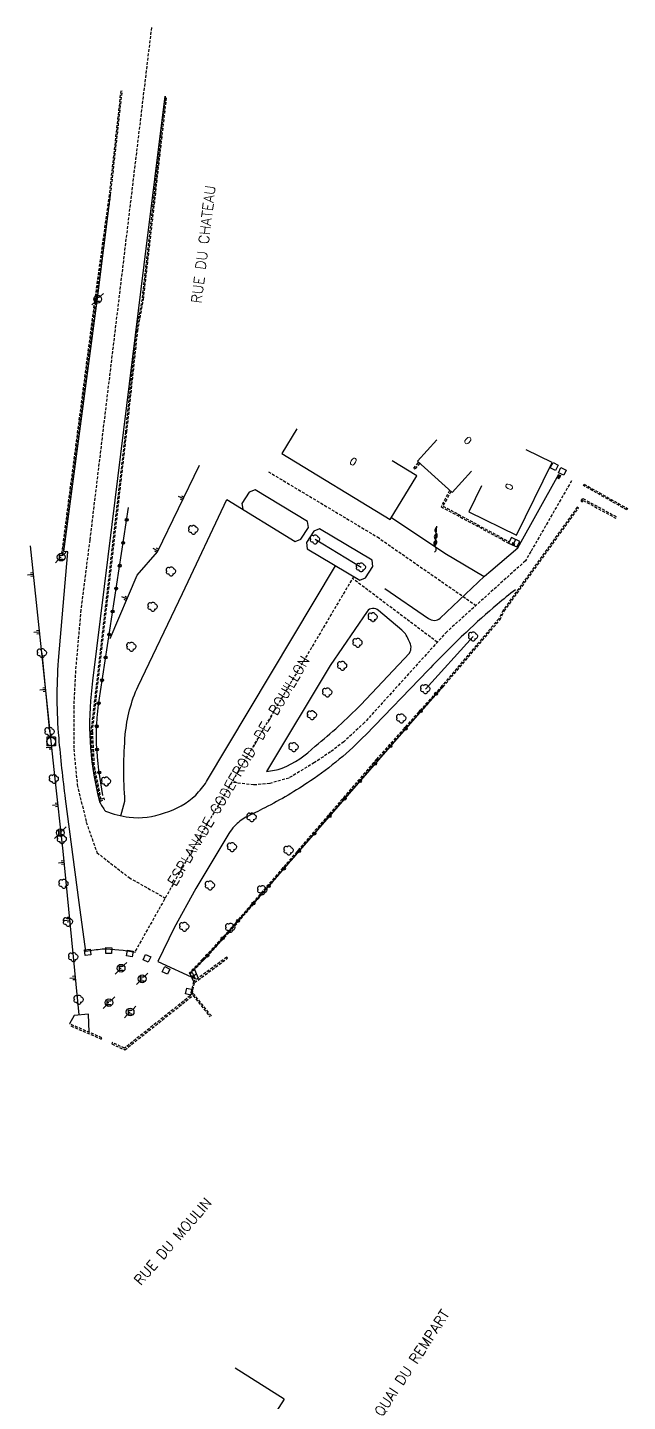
# Model space of a CAD drawing. Header units: millimetres. Extents: x 200040 to 200892, y 53262 to 54000.
# Drawn here: x 200245.6 to 200349.2, y 53761.4 to 53998.5 of the extents above; entities that cross this region are included whole.
import ezdxf
from ezdxf.enums import TextEntityAlignment as Align

# ---------------------------------------------------------------- set-up
doc = ezdxf.new("R2010")
doc.units = ezdxf.units.MM
doc.linetypes.add('DASHED', pattern=[0.75, 0.5, -0.25])
doc.layers.get('0').update_dxf_attribs({"linetype": 'CONTINUOUS'})
for name, color, linetype in [('W0001', 6, 'DASHED'), ('W0008', 7, 'CONTINUOUS'), ('W0100', 7, 'CONTINUOUS'), ('W0112', 1, 'DASHED'), ('W0211', 2, 'CONTINUOUS'), ('W0300', 7, 'CONTINUOUS'), ('W0302', 3, 'CONTINUOUS'), ('W0310', 3, 'CONTINUOUS'), ('W0322', 7, 'CONTINUOUS'), ('W0334', 7, 'CONTINUOUS'), ('W0400', 7, 'CONTINUOUS'), ('W0420', 7, 'CONTINUOUS'), ('W0471', 7, 'CONTINUOUS'), ('W0989', 7, 'CONTINUOUS'), ('W0991', 7, 'CONTINUOUS'), ('W1102', 7, 'CONTINUOUS')]:
    doc.layers.add(name, color=color, linetype=linetype)
doc.styles.get("Standard").update_dxf_attribs({"font": 'romans.shx', "width": 0.85})

# ---------------------------------------------------------------- blocks, each defined once
blk = doc.blocks.new('t310o')
at = {"color": 0, "linetype": 'Continuous'}
for centre, start, end in [((-0.5, 0.38), 216.8699, 323.1304), ((0.5, -0.37), 36.8699, 143.1303)]:
    blk.add_arc(centre, 0.625, start, end, dxfattribs=at)
blk = doc.blocks.new('t211o')
at = {"color": 0, "linetype": 'Continuous'}
for p, q in [((-0.29, 0.5), (-0.29, 0)), ((0, 1), (0, 0)), ((0.29, 0.5), (0.29, 0))]:
    blk.add_line(p, q, dxfattribs=at)
blk = doc.blocks.new('t322o')
at = {"color": 0, "linetype": 'Continuous'}
for radius in [0.25, 0.15]:
    blk.add_circle((0, 0), radius, dxfattribs=at)
blk = doc.blocks.new('T300')
for p, q in [((-0.8, 0.51), (-0.86, 0.34)), ((-0.86, 0.34), (-0.86, 0.17)), ((-0.86, 0.17), (-0.74, 0.06)), ((-0.69, 0.63), (-0.8, 0.51)), ((-0.8, -0.06), (-0.74, 0.06)), ((-0.74, 0.06), (-0.69, 0.11)), ((-0.57, 0.69), (-0.69, 0.63)), ((-0.46, 0.69), (-0.57, 0.69)), ((-0.29, 0.63), (-0.46, 0.69)), ((-0.29, 0.63), (-0.17, 0.74)), ((-0.23, 0.57), (-0.29, 0.63)), ((-0.17, 0.74), (-0.06, 0.8)), ((-0.06, 0.8), (0.06, 0.8)), ((0.06, 0.8), (0.23, 0.74)), ((0.23, 0.74), (0.34, 0.63)), ((0.34, 0.63), (0.4, 0.51)), ((0.46, 0.46), (0.34, 0.46)), ((0.4, 0.51), (0.4, 0.46)), ((0.57, 0.4), (0.46, 0.46)), ((0.57, 0.4), (0.69, 0.29)), ((0.69, 0.29), (0.74, 0.17)), ((0.74, 0.06), (0.69, -0.17)), ((0.74, 0.17), (0.74, 0.06)), ((-0.8, -0.17), (-0.8, -0.06)), ((-0.8, -0.23), (-0.8, -0.17)), ((-0.74, -0.34), (-0.8, -0.23)), ((-0.69, -0.4), (-0.74, -0.34)), ((-0.51, -0.46), (-0.69, -0.4)), ((-0.4, -0.46), (-0.51, -0.46)), ((-0.4, -0.46), (-0.34, -0.46)), ((-0.34, -0.46), (-0.34, -0.4)), ((-0.34, -0.51), (-0.34, -0.46)), ((-0.29, -0.63), (-0.34, -0.51)), ((-0.17, -0.74), (-0.29, -0.63)), ((-0.06, -0.8), (-0.17, -0.74)), ((0.06, -0.8), (-0.06, -0.8)), ((0.17, -0.74), (0.06, -0.8)), ((0.23, -0.69), (0.17, -0.74)), ((0.29, -0.46), (0.23, -0.46)), ((0.29, -0.63), (0.23, -0.69)), ((0.46, -0.4), (0.29, -0.46)), ((0.34, -0.51), (0.29, -0.63)), ((0.34, -0.51), (0.34, -0.46)), ((0.57, -0.34), (0.46, -0.4)), ((0.63, -0.29), (0.57, -0.34)), ((0.69, -0.17), (0.63, -0.29))]:
    blk.add_line(p, q)
blk = doc.blocks.new('T471')
for p, q in [((-0.333334, 0.333334), (-0.333334, -0.333334)), ((-0.333334, 0.333334), (0.333334, 0.333334)), ((-0.333334, 0), (0, 0)), ((0.500001, 0.500001), (1.000002, 1.000002)), ((-0.500001, -0.500001), (-1.000002, -1.000002)), ((-0.333334, -0.333334), (0.333334, -0.333334))]:
    blk.add_line(p, q)
blk.add_ellipse((0, 0), major_axis=(0.471405, 0.471405), ratio=1, start_param=5.4977871438, end_param=11.780972451)
blk = doc.blocks.new('T420')
for p, q in [((0.75, 0.75), (-0.75, 0.75)), ((-0.75, 0.75), (-0.75, -0.75)), ((0.75, 0.75), (0.75, -0.75)), ((0.75, -0.75), (-0.75, -0.75))]:
    blk.add_line(p, q)
blk.add_ellipse((0, 0), major_axis=(-0.53, 0.53), ratio=1, start_param=3.926991, end_param=10.210176)
blk = doc.blocks.new('t112o')
at = {"color": 0, "linetype": 'Continuous'}
for p, q in [((-0.5, 0.5), (0.5, 0.5)), ((-0.5, -0.5), (-0.5, 0.5)), ((0.5, 0.5), (0.5, -0.5)), ((0.5, -0.5), (-0.5, -0.5))]:
    blk.add_line(p, q, dxfattribs=at)
blk = doc.blocks.new('T400')
for p, q in [((-0.15, 0.3), (0.15, 0.3)), ((-0.15, -0.25), (-0.15, 0.3)), ((-0.15, 0.15), (0.15, 0.15)), ((-0.15, 0), (0.15, 0)), ((0.15, 0.3), (0.15, -0.25)), ((-0.15, -0.15), (0.15, -0.15)), ((-0.15, -0.25), (-0.15, -0.3)), ((-0.15, -0.3), (0.15, -0.3)), ((0.15, -0.3), (0.15, -0.25))]:
    blk.add_line(p, q)

msp = doc.modelspace()

# ---------------------------------------------------------------- linework, layer by layer
at = {"layer": 'W0001'}
for points in [[(200267.04, 53998.46), (200256.39, 53910.03), (200254.85, 53898.01), (200253.93, 53887.54), (200253.62, 53881.38), (200253.62, 53873.99), (200254.24, 53867.83), (200255.78, 53861.36), (200257.63, 53856.12), (200263.17, 53851.81), (200269.41, 53848.29)], [(200287.23, 53921.83), (200306.04, 53910.57), (200323.07, 53898.76)], [(200339.57, 53920.27), (200332.53, 53908.05), (200331.6, 53906.45), (200318.04, 53894.23), (200303.82, 53878.55), (200300.23, 53875.23), (200297.97, 53873.5), (200295.17, 53871.64), (200290.79, 53868.99), (200287.46, 53868.06), (200284.67, 53867.79), (200280.91, 53868.26)], [(200301.94, 53903.74), (200276.3, 53860.48), (200264.13, 53838.92)], [(200316.39, 53892.41), (200301.75, 53903.41)]]:
    msp.add_lwpolyline(points, dxfattribs=at)
at = {"layer": 'W0008', "flags": 128}
for points in [[(200269.33, 53986.62), (200265.72, 53957.49), (200260.19, 53912.73), (200256.88, 53885.74, 0.016627), (200256.61, 53883.48, 0.088265), (200258.07, 53864.91, 0.042315), (200259.1, 53863.27, 0.05), (200263.18, 53862.21, 0.1095), (200269.32, 53862.98, 0.1169), (200274.68, 53866.04, 0.0397), (200276.56, 53868.38), (200298.82, 53905.6)], [(200264.28, 53838.89, 0.0547), (200258.56, 53839.44, 0.0275), (200255.7, 53839.07), (200254.54, 53847.53), (200252.23, 53865.38, -0.0129), (200251.08, 53875.94, -0.0407), (200251.01, 53889.29), (200252.61, 53907.98), (200251.89, 53908.09), (200257.68, 53951.3), (200259.99, 53969.57)], [(200307.36, 53901.69), (200314.87, 53896.53, 0.1518), (200315.9, 53896.18, 0.185), (200316.89, 53896.57), (200324.55, 53903.82), (200325.62, 53904.74), (200330.29, 53908.72), (200337.35, 53921.41)], [(200261.78, 53862.47), (200262.47, 53864.98, -0.0388), (200262.53, 53876.49, -0.0843), (200264.72, 53884.83), (200272.38, 53900.83), (200280.04, 53917.02), (200291.86, 53909.81), (200292.83, 53910.22), (200294.15, 53912.21), (200293.99, 53913.26), (200284.94, 53918.7), (200283.92, 53918.31), (200282.67, 53916.32), (200282.79, 53915.34)], [(200329.88, 53901.48, 0.0061), (200326.75, 53898.95, 0.0157), (200321.37, 53894.12, 0.011), (200314.8, 53887.6), (200304.03, 53876.45, -0.0515), (200294.48, 53868.49, -0.0318), (200286.64, 53863.86, -0.0064), (200283.31, 53862.24, 0.0602), (200281.37, 53860.71, 0.0395), (200280.41, 53859.4), (200274.71, 53849.91), (200270.96, 53843.17), (200268.16, 53837.36), (200274.67, 53834.36), (200274.13, 53835.4)]]:
    msp.add_lwpolyline(points, format="xyb", dxfattribs=at)
msp.add_lwpolyline([(200308.46, 53913.93), (200317.71, 53907.79), (200324.49, 53903.77)], dxfattribs=at)
msp.add_lwpolyline([(200293.81, 53909.61), (200293.95, 53908.53), (200303, 53903.1), (200303.97, 53903.51), (200305.29, 53905.5), (200305.13, 53906.55), (200296.08, 53911.99), (200295.07, 53911.6)], close=True, dxfattribs=at)
msp.add_lwpolyline([(200286.88, 53870.12, 0.0426), (200289.62, 53870.67, 0.0982), (200295.31, 53874.48, 0.0264), (200303.2, 53881.61), (200311.61, 53890.55, 0.2738), (200311.55, 53892.58, 0.1291), (200310.29, 53894.48), (200306.24, 53897.87, 0.1864), (200305.21, 53898.25, 0.2251), (200304.27, 53897.73), (200297.92, 53888.39)], format="xyb", close=True, dxfattribs=at)
at = {"layer": 'W0100'}
for p, q in [((200274.48, 53835.95), (200275.12, 53834.47)), ((200273.73, 53835.17), (200274.29, 53833.89))]:
    msp.add_line(p, q, dxfattribs=at)
at = {"layer": 'W0100', "flags": 128}
for points in [[(200292.12, 53929.24), (200289.53, 53924.97), (200308.26, 53913.6), (200312.87, 53921.09), (200308.62, 53923.71)], [(200316.34, 53927.32), (200312.98, 53923.62), (200318.93, 53918.22), (200322.29, 53921.92)], [(200324.05, 53919.4), (200321.86, 53914.91), (200330.08, 53910.89), (200336.23, 53923.41), (200331.74, 53925.61)]]:
    msp.add_lwpolyline(points, dxfattribs=at)
at = {"layer": 'W0100'}
msp.add_lwpolyline([(200329.21, 53910.46), (200328.71, 53909.52), (200330.14, 53908.85), (200330.64, 53909.79)], close=True, dxfattribs=at)
for points in [[(200329.92, 53910.13), (200329.42, 53909.18), (200329.8, 53909.3), (200329.3, 53909.57), (200329.42, 53909.18)], [(200274.8, 53835.21), (200274.01, 53834.53), (200274.41, 53834.5), (200274.04, 53834.93), (200274.01, 53834.53)], [(200289.93, 53761.82), (200279.61, 53745.68), (200273.29, 53749.91), (200271.42, 53746.86), (200277.75, 53742.64), (200270.03, 53731.06), (200260.5, 53737.44), (200260.42, 53741.48), (200266.4, 53750), (200265.9, 53750.33), (200267.96, 53753.44)]]:
    msp.add_lwpolyline(points, dxfattribs=at)
at = {"layer": 'W0112'}
for points in [[(200261.75, 53987.56), (200259.74, 53969.6), (200257.21, 53951.29), (200251.49, 53907.49), (200251.73, 53907.46)], [(200251.73, 53907.46), (200257.46, 53951.26), (200259.99, 53969.57), (200262, 53987.53)], [(200313.35, 53923.28), (200312.52, 53922.27), (200312.32, 53922.43), (200313.17, 53923.45)], [(200318.52, 53918.59), (200317.05, 53915.8), (200328.71, 53909.52)], [(200318.71, 53918.42), (200317.38, 53915.9), (200328.82, 53909.74)], [(200347.32, 53914.04), (200341.48, 53917.2), (200341.17, 53916.75), (200341.38, 53916.61), (200341.56, 53916.87), (200347.2, 53913.82)], [(200277.38, 53827.94), (200274.26, 53831.84), (200274.05, 53831.67), (200274.5, 53833.7), (200280.19, 53837.89), (200280.04, 53838.09), (200274.32, 53833.88), (200274.29, 53833.89), (200273.73, 53831.42), (200262.41, 53822.39), (200260.28, 53823.34), (200260.18, 53823.11), (200262.45, 53822.1), (200274.22, 53831.49), (200277.18, 53827.78)], [(200253.11, 53826.23), (200253.11, 53826.23), (200258.37, 53823.97), (200258.47, 53824.19), (200252.88, 53826.6), (200252.88, 53826.6)]]:
    msp.add_lwpolyline(points, dxfattribs=at)
msp.add_lwpolyline([(200269.43, 53986.61), (200265.41, 53951.6), (200264.43, 53946.16), (200262.54, 53928.71), (200256.59, 53876.95, 0.000511), (200256.87, 53871.51), (200258.16, 53865), (200258.96, 53865.26), (200258.89, 53865.5), (200258.35, 53865.33), (200257.12, 53871.54, -0.000507), (200256.84, 53876.94), (200262.79, 53928.68), (200264.68, 53946.13), (200265.66, 53951.56), (200269.68, 53986.58)], format="xyb", dxfattribs=at)
for points in [[(200349.11, 53915.24), (200341.61, 53919.47), (200341.73, 53919.69), (200349.24, 53915.46)], [(200340.56, 53915.7), (200327.75, 53897.92), (200327.01, 53896.46), (200317.2, 53884.87), (200305.89, 53872.22), (200280.27, 53842.52), (200275.87, 53837.73), (200273.55, 53835.35), (200273.73, 53835.17), (200276.05, 53837.56), (200280.45, 53842.35), (200306.07, 53872.06), (200317.38, 53884.7), (200327.22, 53896.32), (200327.96, 53897.79), (200340.76, 53915.56)]]:
    msp.add_lwpolyline(points, close=True, dxfattribs=at)
at = {"layer": 'W0211'}
for points in [[(200259.94, 53893.03), (200264.55, 53903.99), (200268.07, 53908.03), (200275.36, 53922.93)], [(200254.55, 53828.12), (200251.8, 53856.38), (200250.38, 53869.38), (200246.14, 53909.07)]]:
    msp.add_lwpolyline(points, dxfattribs=at)
at = {"layer": 'W0302', "flags": 128}
for points in [[(200303.25, 53905.33), (200295.31, 53910.14)], [(200322.61, 53893.42), (200314.35, 53884.32)], [(200249.48, 53876.98), (200248.16, 53890.51)]]:
    msp.add_lwpolyline(points, dxfattribs=at)
at = {"layer": 'W0310', "flags": 128}
msp.add_lwpolyline([(200316.28, 53912.43), (200315.99, 53908.96)], dxfattribs=at)
at = {"layer": 'W0322', "flags": 128}
msp.add_lwpolyline([(200258.67, 53865.98, -0.033), (200257.57, 53874.8, -0.047), (200258.23, 53883.92), (200263.09, 53915.63)], format="xyb", dxfattribs=at)
msp.add_lwpolyline([(200317.21, 53884.71), (200306.26, 53872.15), (200287.15, 53850.2), (200276.14, 53837.74), (200273.91, 53835.49)], dxfattribs=at)
at = {"layer": 'W0334', "flags": 128}
msp.add_lwpolyline([(200256.3, 53825.13), (200256.18, 53828.24), (200253.69, 53828.05), (200252.88, 53826.6)], dxfattribs=at)
at = {"layer": 'W1102'}
msp.add_line((200289.93, 53761.82), (200281.51, 53767.21), dxfattribs=at)

# ---------------------------------------------------------------- block references
at = {"layer": 'W0112'}
for p, rotation in [((200336.58, 53922.72), 332.4021234530678), ((200337.97, 53921.87), 155.2335302402591), ((200256.03, 53838.91), 5.901525355042985), ((200259.67, 53839.23), 358.1092036169817), ((200263.32, 53838.73), 348.5336790958499), ((200266.25, 53837.89), 335.0629090828825), ((200269.57, 53835.79), 335.174232331813), ((200273.51, 53832.13), 74.9224084632918)]:
    msp.add_blockref('t112o', p, dxfattribs=dict(at, rotation=rotation))
at = {"layer": 'W0211'}
for p, rotation in [((200272.55, 53917.19), 63.93434104210196), ((200268.15, 53908.2), 63.93434104210196), ((200246.66, 53904.17), 96.10713465196109), ((200262.82, 53899.89), 67.19288891283087), ((200247.72, 53894.23), 96.10713465196109), ((200248.79, 53884.29), 96.10713465196109), ((200249.85, 53874.34), 96.10713465196109), ((200250.93, 53864.4), 96.22568648454781), ((200251.99, 53854.46), 95.56217303321017), ((200252.96, 53844.51), 95.56217303321017), ((200253.93, 53834.55), 95.56217303321017)]:
    msp.add_blockref('t211o', p, dxfattribs=dict(at, rotation=rotation))
at = {"layer": 'W0300'}
for p in [(200274.29, 53911.78), (200295.31, 53910.14), (200270.45, 53904.6), (200303.25, 53905.33), (200267.26, 53898.52), (200305.29, 53896.76), (200263.62, 53891.64), (200302.65, 53892.33), (200322.61, 53893.42), (200248.16, 53890.51), (200300, 53888.35), (200297.43, 53883.74), (200314.35, 53884.32), (200294.81, 53879.81), (200310.23, 53879.26), (200249.48, 53876.98), (200291.64, 53874.3), (200250.22, 53868.82), (200259.25, 53868.41), (200284.38, 53862.21), (200251.6, 53858.44), (200281, 53857.08), (200290.75, 53856.47), (200251.89, 53850.73), (200277.19, 53850.44), (200286.23, 53849.65), (200252.67, 53844.16), (200272.76, 53843.33), (200280.69, 53843.13), (200253.57, 53838.09), (200254.5, 53830.73)]:
    msp.add_blockref('T300', p, dxfattribs=at)
at = {"layer": 'W0310', "rotation": 265.1313982942569}
for p in [(200316.18, 53911.27), (200315.99, 53908.97), (200316.08, 53910.12)]:
    msp.add_blockref('t310o', p, dxfattribs=at)
at = {"layer": 'W0322'}
for p, rotation in [((200262.77, 53913.52), 81.27612325472735), ((200262.16, 53909.57), 81.27612325472735), ((200261.56, 53905.62), 81.27612325472735), ((200260.95, 53901.66), 81.27612325472735), ((200260.34, 53897.71), 81.27612325472735), ((200259.74, 53893.76), 81.27612325472735), ((200259.13, 53889.8), 81.27612325472735), ((200258.52, 53885.85), 81.27612325472735), ((200316.18, 53883.54), 228.9288423376595), ((200257.93, 53881.89), 82.90502118675184), ((200313.55, 53880.52), 228.9288423376595), ((200257.6, 53877.91), 87.60760016069402), ((200310.93, 53877.5), 228.9288423376595), ((200257.63, 53873.91), 94.09414868023751), ((200308.3, 53874.49), 228.9288423376595), ((200305.67, 53871.47), 228.9584072602322), ((200258.03, 53869.93), 97.49585743473061), ((200303.04, 53868.46), 228.9584072602322), ((200300.42, 53865.44), 228.9584072602322), ((200297.79, 53862.42), 228.9584072602322), ((200295.16, 53859.41), 228.9584072602322), ((200292.54, 53856.39), 228.9584072602322), ((200289.91, 53853.37), 228.9584072602322), ((200287.29, 53850.35), 228.9584072602322), ((200284.64, 53847.36), 228.5397597725242), ((200281.99, 53844.36), 228.5397597725242), ((200279.34, 53841.36), 228.5397597725242), ((200276.69, 53838.36), 228.5397597725242)]:
    msp.add_blockref('t322o', p, dxfattribs=dict(at, rotation=rotation))
at = {"layer": 'W0400', "rotation": 332.3465298001742}
msp.add_blockref('T400', (200337.39, 53920.97), dxfattribs=at)
at = {"layer": 'W0420'}
msp.add_blockref('T420', (200249.72, 53875.27), dxfattribs=at)
at = {"layer": 'W0471'}
for p in [(200257.75, 53951.59), (200251.45, 53907.1), (200251.31, 53859.55), (200261.8, 53836.18), (200265.44, 53834.35), (200259.7, 53830.25), (200263.36, 53828.62)]:
    msp.add_blockref('T471', p, dxfattribs=at)

# ---------------------------------------------------------------- texts
at = {"layer": 'W0989'}
for s, rotation, p in [('RUE DU CHATEAU', 83.1358, (200276.01, 53961.06)), ('ESPLANADE GODEFROID-DE-BOUILLON', 59.3401, (200282.08, 53870.24)), ('RUE DU MOULIN', 49.0407, (200270.72, 53789.06)), ('QUAI DU REMPART', 56.6008, (200312.08, 53768.04))]:
    msp.add_text(s, height=1.75, rotation=rotation, dxfattribs=at).set_placement(p, align=Align.MIDDLE)
at = {"layer": 'W0991'}
for rotation, p in [(317.7836, (200321.66, 53927.21)), (328.7505, (200301.9, 53923.58)), (63.855, (200328.8, 53919.24))]:
    msp.add_text('0', height=1.25, rotation=rotation, dxfattribs=at).set_placement(p, align=Align.MIDDLE)

doc.saveas('drawing.dxf')
